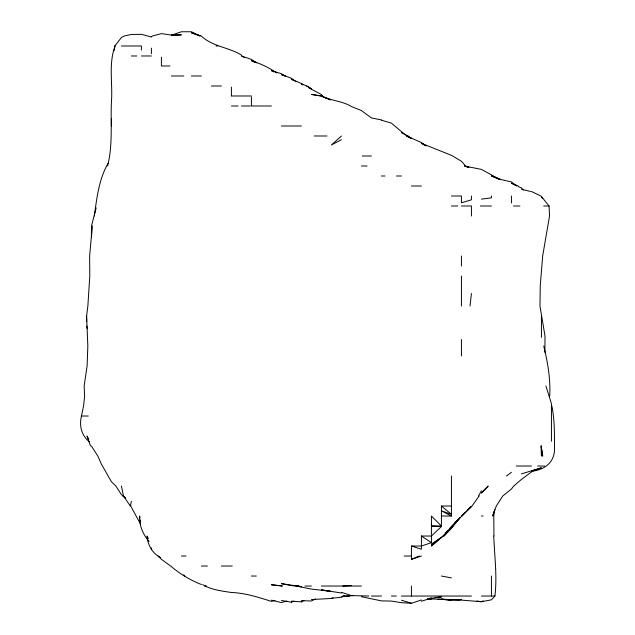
<?xml version="1.0" encoding="UTF-8"?>
<svg xmlns="http://www.w3.org/2000/svg" width="635" height="635" viewBox="0 0 635 635"><rect width="100%" height="100%" fill="white"/><g stroke="black" fill="none" stroke-linecap="round" stroke-linejoin="round"><path stroke-width="0.95" d="M549.751 396.018C550.569 379.135 547.775 362.347 543.735 346.012M544.901 352.377L544.997 336.01L539.972 306.006L540.242 286.004L542.663 256L549.529 216.003L549.077 206.002L541.433 196.517L542.226 198.239M92.472 226.004L91.4 237.427M437.793 599.138L461.431 600.115L481.433 601.734L491.434 599.845L494.919 596.035C497.316 576.08 494.482 555.998 493.744 536.027M470.011 306.006L471.432 293.481M89.368 441.69C81.502 435.824 79.105 425.609 81.391 416.369L83.558 406.019L84.622 396.018L84.145 386.016L87.106 366.014L87.836 346.012L86.598 316.008L87.868 306.006L89.789 276.003L89.638 256L91.408 236.006L91.48 226.004L96.171 207.82M114.197 50.53L114.84 45.982L121.396 37.568L124.206 35.981L131.397 34.48L141.399 34.33L151.4 37.013M494.728 509.667L493.776 516.025L493.951 536.027M107.561 165.997C113.014 144.915 110.466 123.539 111.403 102.164C112.951 83.431 108.212 64.119 115.118 45.982L114.84 45.982M94.321 216.003C96.845 197.929 98.83 179.38 108.133 163.266M131.397 506.024L130.302 506.024L131.397 501.364M493.879 511.485L492.728 516.025L496.308 506.024L502.745 496.022L511.437 489.014L513.731 486.021L521.438 479.425L533.964 470.162M478.465 496.022L481.433 490.752M479.131 496.022L471.432 506.833L461.804 516.025L465.241 512.453M457.113 520.644L451.429 527.971L443.96 536.027L451.429 528.225L460.097 517.565M459.486 518.168L452.692 526.026L459.557 518.168M445.5 533.059L447.477 530.836M449.453 528.614L456.914 520.692M467.995 509.595L470.741 506.738L452.183 526.026L443.452 536.027L431.427 544.298L441.428 537.488L431.427 546.029L442.865 536.027L451.429 527.447M481.433 493.093L488.244 486.021L481.433 492.712M341.424 135.993L331.422 144.986L341.424 139.692M506.476 476.02L511.437 472.265M151.4 36.751L152.495 35.981L161.409 33.631L171.402 35.092M281.416 600.472L291.417 602.194L291.417 601.186L301.411 601.869L303.911 600.456M483.1 600.829L481.433 601.734L476.885 600.996M315.579 598.924L311.412 600.988L301.411 600.686L301.411 601.869M291.417 602.194L293.918 601.043M332.994 597.757L331.422 598.44L311.412 599.583M411.424 546.029L421.426 549.243L421.426 536.027L431.427 536.027L441.428 526.518L431.427 526.026L441.428 526.026L431.427 516.025L431.427 542.647L421.426 546.029L411.424 546.029L411.424 559.34L419.243 556.03M531.431 471.233L541.433 467.797L521.438 473.893M411.424 559.34L421.426 556.03M361.418 596.694L381.421 600.893L391.422 601.075L401.423 602.678L411.424 603.25L421.426 599.972M421.426 601.218L431.427 598.067L429.609 598.297M286.869 601.051L281.416 602.559L271.415 600.178M531.431 471.305C545.711 469.829 555.831 461.185 554.426 446.024C554.577 432.625 554.442 419.219 551.894 406.019M275.05 600.448L271.415 601.385C258.405 597.249 245.15 592.995 231.41 592.495C221.702 590.963 211.153 589.867 202.7 584.581M331.422 598.305L341.424 597.273L344.511 596.035L341.424 596.551L353.235 595.582M481.433 199.12L491.434 197.882L491.434 196.001M427.792 598.749L441.428 596.987L435.062 597.495M342.813 586.034L351.417 585.605M460.518 599.75L451.429 600.011L441.428 599.384L461.431 599.503M459.613 599.757L441.428 599.369L451.429 600.011L441.428 599.202M171.402 35.036L181.404 34.893L171.402 35.235L181.404 31.75L191.405 31.75L200.089 35.981L191.405 32.774L201.406 36.076C212.677 46.768 228.584 47.125 241.411 55.039M121.396 45.982L141.399 45.982L141.399 50.07M216.035 45.982L217.741 45.982M131.397 55.983L136.755 55.983M141.399 55.983L151.4 55.983M169.958 65.984L161.409 65.984L161.409 57.166M171.402 75.986L183.825 75.986M191.405 75.986L201.406 75.986M211.407 85.987L221.409 85.987M231.41 95.988L251.412 95.988M231.41 105.989L238.149 105.989M241.411 105.989L250.436 105.989M251.412 105.989L271.415 105.989M281.416 125.992L301.411 125.992M314.135 135.993L327.033 135.993M362.244 155.996L371.419 155.996M361.418 165.997L367.109 165.997M381.421 175.998L385.016 175.998M396.462 175.998L401.423 175.998M411.424 185.999L421.426 185.999M451.429 196.001L461.431 196.001L461.431 202.779L471.432 199.819L471.432 196.001M451.429 206.002L457.779 206.002M461.431 206.002L471.432 206.002L471.432 216.003M480.354 206.002L491.434 206.002M513.445 206.002L519.93 206.002M543.687 206.002L549.077 206.002M81.748 416.02L88.257 416.02M541.099 446.024L542.711 456.025L541.099 446.024L541.433 456.025L541.433 446.024M516.247 466.026L531.431 466.026M537.686 466.026L544.584 466.026M441.428 526.026L441.428 506.024L451.429 506.024M441.428 516.025L451.429 516.025L451.429 476.02M481.433 516.025L483.06 516.025M181.404 556.03L185.999 556.03M404.185 556.03L411.424 556.03M201.406 566.031L207.431 566.031M221.409 566.031L232.259 566.031M251.412 576.032L256.294 576.032M204.637 586.034L206.431 586.034M304.959 586.034L311.412 586.034M321.413 586.034L361.418 586.034M342.963 596.035L349.734 596.035M368.887 596.035L351.417 595.606L341.424 592.304M371.419 596.035L381.484 596.035M391.422 596.035L396.319 596.035M401.423 596.035L471.432 596.035M481.433 596.035L494.919 596.035M451.429 599.67L427.792 598.837M428.704 598.487L431.427 598.583M427.792 598.535L431.427 598.694M298.68 586.248L281.416 583.636L291.417 585.613L301.411 586.573L296.259 586.034L311.412 589.066L330.51 591.312M341.424 593.011L321.413 589.883L330.51 591.28M321.413 95.964L311.412 94.424L320.937 95.988L330.51 99.862L321.477 95.988C330.811 100.695 343.17 101.211 351.417 106.545L361.418 110.553L371.419 117.927L381.421 119.92M441.428 576.032L451.429 577.89M521.438 189.182L530.527 191.492M381.421 120.19L391.422 123.142L405.908 135.382M401.423 600.218L411.424 603.25M285.559 75.986L281.416 74.605L291.417 78.248L296.029 81.82M241.411 55.983L251.412 59.428L256.794 62.96M467.947 167.283L464.463 165.997L481.433 169.402L499.84 179.451M518.192 186.619L521.438 187.857L523.248 190.079M308.689 87.749L321.413 94.536L322.675 95.988M426.268 145.994L421.426 142.581L406.495 135.993L410.607 138.192M306.729 85.987L311.412 88.805L306.729 85.987L301.411 83.804L302.776 84.899M518.271 185.999L511.437 183.182L514.858 185.063M499.618 179.53L491.434 175.998L501.436 179.634L511.437 181.927L516.565 185.999M201.406 584.51C190.468 580.287 180.38 574.159 171.402 566.642L161.409 559.292L158.226 556.03L160.131 557.482M468.94 167.465L465.614 165.997L461.431 161.242L451.429 155.313L421.426 143.343L424.656 145.113M531.431 191.5L540.925 196.001M401.423 132.659L408.242 135.993L410.789 138.105M451.429 516.025L441.428 510.818L451.429 514.334L441.428 506.024M254.746 62.452L251.412 60.682C260.39 63.571 269.01 67.62 276.796 72.954M273.915 71.993L271.415 70.66L281.416 73.708L285.028 75.986M241.824 55.983L244.221 57.42M421.426 536.027L431.427 542.647M292.957 80.193L291.417 79.145L301.411 83.55L302.776 84.765M160.028 557.482C152.257 552.855 147.669 545.028 147.042 536.027L148.352 538.607M122.809 496.022L125.674 498.404M125.635 497.967L121.396 494.649L115.856 486.021L111.403 481.703L101.402 464.137L97.822 456.025L91.4 446.024M183.69 574.826L184.833 576.032M149.082 541.504C142.954 534.424 139.216 525.486 139.605 516.025L139.962 517.954M130.302 506.024L123.476 496.022L121.396 486.021M88.741 439.142L86.971 436.023L90.551 446.024M140.518 524.058L131.397 507.317M545.933 386.016L551.434 403.638L551.434 441.246M86.741 326.009L87.32 328.74M140.327 519.882L140.684 521.811M431.427 524.042L431.514 526.026M86.598 316.008L86.677 321.461M541.433 316.008L541.433 337.383M511.437 196.001L511.437 203.009M491.434 576.032L491.434 596.035M461.431 256L461.431 266.001M461.431 276.003L461.431 306.006M461.431 339.455L461.431 356.013M411.424 137.97L411.424 138.636M411.424 586.034L411.424 596.035M251.412 96.941L251.412 105.323M231.41 87.09L231.41 95.806M151.4 48.141L151.4 53.705M151.4 547.894L151.4 549.759M111.403 118.721L111.403 125.992M431.427 598.805L427.792 598.63L431.427 598.805M281.416 585.867L271.415 584.771L282.385 586.034L281.416 585.867M301.411 586.692L296.474 586.034L301.411 586.708"/></g></svg>
